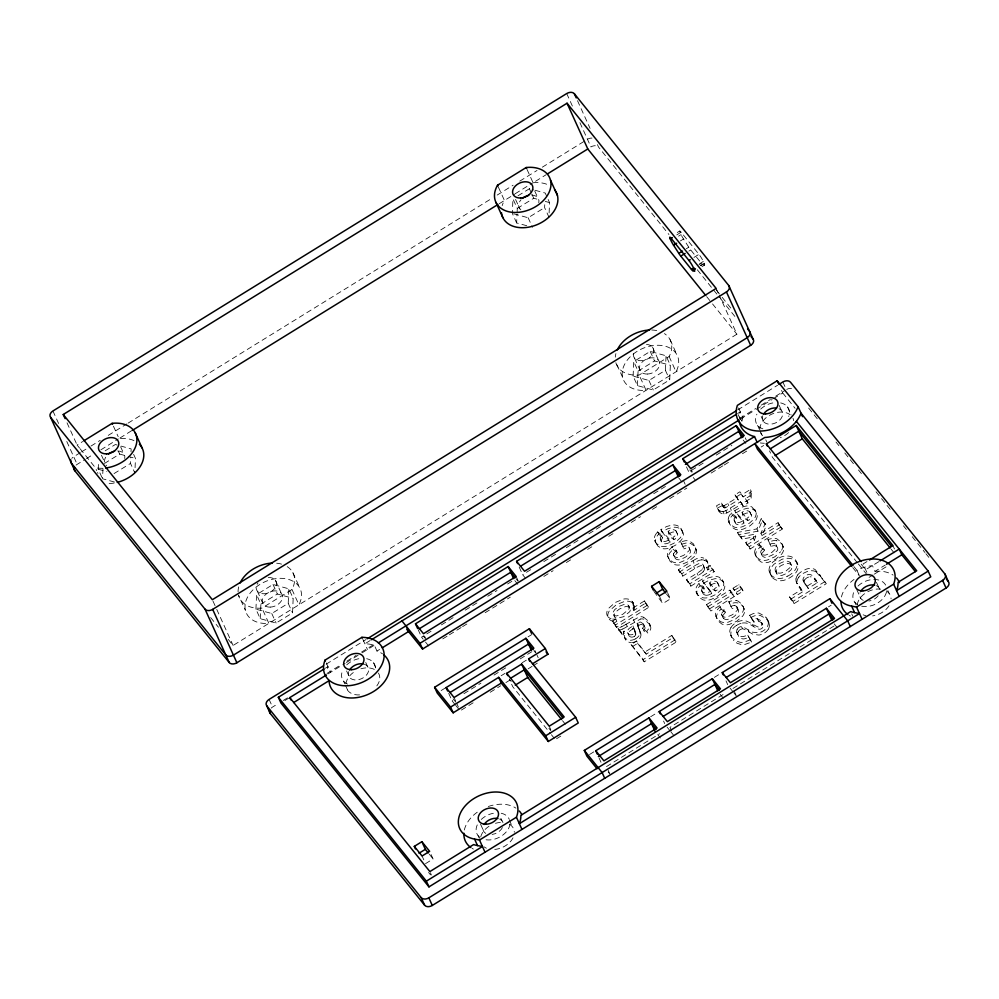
<?xml version="1.0" encoding="UTF-8"?>
<svg xmlns="http://www.w3.org/2000/svg" width="999" height="999" viewBox="0 0 999 999"><rect width="100%" height="100%" fill="white"/><g stroke="black" fill="none" stroke-linecap="round" stroke-linejoin="round"><path stroke-width="0.75" stroke-dasharray="5 3.75" d="M628.371 633.865A3.946 2.785 -24.4 0 0 633.478 634.04A3.022 2.135 -24.4 0 0 634.677 632.404L634.615 630.581A29.908 21.116 -24.4 0 0 634.065 629.033L633.329 627.047A24.875 17.557 -24.4 0 1 633.004 625.948L631.78 626.71L632.817 628.995A21.666 15.297 -24.4 0 0 630.207 630.731L630.019 630.931A4.733 3.347 -24.4 0 0 628.671 633.266A6.456 4.558 -24.4 0 0 629.32 636.201M101.935 477.397L98.227 469.23L98.539 461.963M102.997 468.593L102.547 478.758L115.497 482.317M133.616 454.333L135.477 458.416L134.84 472.939L130.519 463.411L130.769 457.604M131.019 451.785L131.144 448.888L121.079 446.116M255.931 609.165L256.568 594.642L273.027 584.465L288.848 588.823L293.182 598.351L292.545 612.874L276.086 623.039L260.252 618.693L255.931 609.165L271.765 613.511L288.224 603.346L288.848 588.823M260.252 618.693L260.889 604.17L256.568 594.642M526.723 225.712L516.645 222.939L517.02 214.236M517.095 212.775L517.282 208.416L512.949 198.888L512.325 213.411L516.645 222.939M535.177 190.297L545.242 193.069L549.562 202.597L548.938 217.12L544.605 207.592L544.867 201.786M633.116 376.099L633.741 361.576L650.212 351.411L666.033 355.756L670.354 365.297L669.73 379.82L653.259 389.985L637.437 385.639L633.116 376.099L648.938 380.457L665.396 370.279L666.033 355.756M637.437 385.639L638.074 371.116L633.741 361.576M722.951 511.6A7.343 5.182 -24.4 0 0 725.823 510.601L726.785 510.152A34.94 24.663 -24.4 0 0 728.134 509.378L740.509 501.773L742.02 503.658L751.123 498.139L750.087 495.854L750.386 489.51L742.132 494.617L743.169 496.903L751.423 491.795L750.386 489.51M751.123 498.139L751.423 491.795M634.79 631.917L635.701 634.69A3.022 2.135 -24.4 0 1 634.465 636.263M635.826 634.215L635.651 632.879A29.908 21.116 -24.4 0 0 635.102 631.318L634.365 629.333A24.875 17.557 -24.4 0 1 634.04 628.234L633.016 625.948M673.651 553.521L676.261 550.337L671.99 546.952L668.793 550.536A10.589 7.48 -24.4 0 0 667.444 555.194L668.756 558.603A20.579 14.535 -24.4 0 0 669.655 559.765L672.577 561.9A11.688 8.254 -24.4 0 0 676.311 562.762L676.91 562.774A12.013 8.479 -24.4 0 0 680.032 562.437L687.499 559.253L693.468 554.12A11.826 8.342 -24.4 0 0 694.879 551.66A11.713 8.267 -24.4 0 0 695.391 547.764L693.406 543.831L689.772 541.233A9.628 6.793 -24.4 0 0 688.236 540.821A10.065 7.105 -24.4 0 0 685.227 540.759L680.706 541.87L681.743 544.168L685.801 543.106A10.227 7.218 -24.4 0 1 689.273 543.106A9.453 6.681 -24.4 0 1 690.434 543.394L694.155 545.791A21.241 14.985 -24.4 0 1 695.067 546.89L696.415 550.062A11.713 8.267 -24.4 0 1 694.53 556.356M721.753 613.274L724.375 610.089L720.092 606.705L716.895 610.277A10.589 7.48 -24.4 0 0 715.559 614.947L716.857 618.356A20.579 14.535 -24.4 0 0 717.757 619.517L720.679 621.653A11.688 8.254 -24.4 0 0 724.412 622.514L725.012 622.527A12.013 8.479 -24.4 0 0 728.134 622.19L735.601 618.993L741.583 613.873M722.789 615.559L725.411 612.375L724.375 610.089M761.9 553.446L764.522 550.249L763.473 547.964L759.203 544.58L756.006 548.164A10.589 7.48 -24.4 0 0 754.657 552.822L755.968 556.231A20.579 14.535 -24.4 0 0 756.867 557.392L759.789 559.54A11.688 8.254 -24.4 0 0 763.523 560.389L764.123 560.402A12.013 8.479 -24.4 0 0 767.244 560.064L774.712 556.88L780.681 551.748M760.913 533.266L778.046 522.677L782.379 529.058L750.099 549.013L745.754 542.632L753.246 537.999L754.732 534.228L741.083 536.825L737.524 532.405L756.942 528.908L761.226 518.331L766.32 525.661L761.95 535.551L760.913 533.266L765.284 523.376M746.79 544.917L754.282 540.284L755.768 536.513L754.732 534.228M737.524 532.405L738.561 534.69L757.979 531.193L762.262 520.616L761.226 518.331M632.792 608.141L644.417 600.948L645.454 603.234L633.828 610.426L632.792 608.141L633.553 605.394A9.828 6.931 -24.4 0 0 632.904 602.297L631.143 600.399A10.527 7.43 -24.4 0 0 627.197 598.938L626.673 598.901A12.375 8.729 -24.4 0 0 624.987 598.888A10.789 7.617 -24.4 0 0 623.801 599.013L615.197 602.497L608.279 608.641A11.426 8.067 -24.4 0 0 607.492 610.102A13.437 9.478 -24.4 0 0 607.117 611.051L606.793 612.412A10.127 7.143 -24.4 0 0 607.255 615.634L608.978 618.968A10.452 7.38 -24.4 0 0 612.087 620.966A11.526 8.129 -24.4 0 0 616.845 621.341L615.796 619.068A11.526 8.129 -24.4 0 1 611.026 618.718M633.828 610.426L634.59 607.679A9.828 6.931 -24.4 0 0 633.94 604.582L632.192 602.684A10.527 7.43 -24.4 0 0 628.246 601.236L627.709 601.186A12.375 8.729 -24.4 0 0 626.598 601.161A10.789 7.617 -24.4 0 0 624.837 601.298L616.233 604.795L609.315 610.938A11.426 8.067 -24.4 0 0 608.753 611.9A13.437 9.478 -24.4 0 0 608.154 613.336L607.829 614.697A10.127 7.143 -24.4 0 0 608.291 617.919L608.491 618.269A11.289 7.967 -24.4 0 0 608.978 618.968M737.012 629.52L736.6 631.605L737.499 633.853A15.747 11.114 -24.4 0 0 738.086 634.615L739.685 635.913A7.03 4.958 -24.4 0 0 741.907 636.588A6.469 4.57 -24.4 0 0 743.194 636.588L747.839 635.214L751.635 642.082L744.892 644.43A12.225 8.629 -24.4 0 1 741.283 644.592L737.05 643.256L733.865 640.596M706.693 567.694L710.127 565.571L711.163 567.857L707.729 569.979L706.693 567.694L707.767 564.535A10.514 7.43 -24.4 0 0 707.317 561.338L706.842 560.526A11.101 7.842 -24.4 0 0 703.82 558.104M707.729 569.979L708.803 566.82A10.514 7.43 -24.4 0 0 708.353 563.623L707.879 562.812A11.101 7.842 -24.4 0 0 704.857 560.389M738.149 631.605L737.637 633.903L738.536 636.151A15.747 11.114 -24.4 0 0 739.123 636.9L740.471 638.049A7.168 5.057 -24.4 0 0 742.944 638.885A6.469 4.57 -24.4 0 0 744.23 638.873L748.875 637.499L751.635 642.082M694.505 556.406L688.536 561.538L681.068 564.722A12.013 8.479 -24.4 0 1 677.946 565.059L677.347 565.047A11.688 8.254 -24.4 0 1 673.613 564.198L670.054 561.263L668.506 557.479A10.589 7.48 -24.4 0 1 669.829 552.822L673.026 549.238L671.99 546.952M656.98 532.654L657.629 531.943L661.95 535.389C664.897 537.687 659.377 539.797 661.738 542.345A5.832 4.108 -24.4 0 0 665.147 543.806A6.181 4.371 -24.4 0 0 667.582 543.344C675.411 541.371 661.413 532.966 660.951 529.557L666.733 526.473L672.402 524.987A12.088 8.529 -24.4 0 1 674.275 524.975A11.389 8.042 -24.4 0 1 678.021 525.936L682.03 530.282A11.476 8.104 -24.4 0 1 682.167 533.916L681.68 535.402A12.163 8.591 -24.4 0 1 680.244 537.874L675.599 542.12A24.538 17.32 -24.4 0 1 673.601 543.394L668.868 545.604A13.524 9.54 -24.4 0 1 664.909 546.478L663.561 546.54A10.714 7.567 -24.4 0 1 660.501 546.066L656.967 543.906A20.38 14.386 -24.4 0 1 655.868 542.644L654.782 540.684A11.301 7.98 -24.4 0 1 654.445 537.637M657.629 531.943L658.666 534.228L657.717 535.302A11.688 8.254 -24.4 0 0 655.531 539.572A11.301 7.98 -24.4 0 0 655.844 542.969M728.283 518.656A11.301 7.98 -24.4 0 0 728.646 521.703L729.707 523.663A20.38 14.386 -24.4 0 0 730.806 524.925L734.34 527.085A10.714 7.567 -24.4 0 0 737.399 527.559L738.761 527.497A13.524 9.54 -24.4 0 0 742.719 526.623L747.439 524.413A24.538 17.32 -24.4 0 0 749.437 523.151L754.083 518.906A12.163 8.591 -24.4 0 0 755.531 516.421L756.018 514.935A11.476 8.104 -24.4 0 0 755.881 511.301L751.86 506.955A11.389 8.042 -24.4 0 0 748.114 505.993A12.088 8.529 -24.4 0 0 746.253 506.006L740.584 507.492L734.802 510.576C735.264 513.998 749.25 522.377 741.433 524.375A6.181 4.371 -24.4 0 1 739.01 524.8A5.832 4.108 -24.4 0 1 735.576 523.376C733.241 520.816 738.723 518.718 735.788 516.408L731.468 512.962L730.818 513.686A11.888 8.392 -24.4 0 0 728.246 518.656M731.468 512.962L732.504 515.247L731.555 516.333A11.688 8.254 -24.4 0 0 729.37 520.591A11.301 7.98 -24.4 0 0 729.682 523.988L731.842 527.21L735.376 529.37A10.714 7.567 -24.4 0 0 738.448 529.845L739.797 529.782A13.524 9.54 -24.4 0 0 743.756 528.908L748.476 526.71A24.538 17.32 -24.4 0 0 750.474 525.437L755.119 521.191A12.163 8.591 -24.4 0 0 756.568 518.706L757.055 517.22A11.476 8.104 -24.4 0 0 756.917 513.598L755.044 510.764L752.422 509.015A11.326 7.992 -24.4 0 0 749.15 508.279A12.088 8.529 -24.4 0 0 747.289 508.291L741.62 509.777L735.838 512.874L744.105 523.139M706.58 595.267A5.832 4.108 -24.4 0 1 703.159 593.806C700.823 591.246 706.305 589.148 703.371 586.838L699.05 583.391L698.401 584.115A11.888 8.392 -24.4 0 0 695.828 589.085A11.301 7.98 -24.4 0 0 696.228 592.132L697.29 594.093A20.38 14.386 -24.4 0 0 698.388 595.354L701.922 597.514A10.714 7.567 -24.4 0 0 704.982 597.989L706.343 597.926A13.524 9.54 -24.4 0 0 710.289 597.052L715.022 594.842A24.538 17.32 -24.4 0 0 717.02 593.581L721.665 589.335A12.163 8.591 -24.4 0 0 723.114 586.85L723.588 585.364A11.476 8.104 -24.4 0 0 723.463 581.743L719.442 577.385A11.389 8.042 -24.4 0 0 715.696 576.423A12.088 8.529 -24.4 0 0 713.835 576.435L708.166 577.922L702.384 581.006L711.688 593.568L709.015 594.805A6.181 4.371 -24.4 0 1 706.58 595.229M699.05 583.391L700.087 585.676L699.138 586.763A11.688 8.254 -24.4 0 0 696.952 591.021A11.301 7.98 -24.4 0 0 697.265 594.417L699.425 597.639L702.959 599.8A10.714 7.567 -24.4 0 0 706.018 600.287L707.379 600.224A13.524 9.54 -24.4 0 0 711.338 599.338L716.058 597.14A24.538 17.32 -24.4 0 0 718.056 595.866L722.702 591.62A12.163 8.591 -24.4 0 0 724.15 589.135L724.637 587.649A11.476 8.104 -24.4 0 0 724.5 584.028M661.95 535.389L660.227 537.812L660.614 539.947A5.832 4.108 -24.4 0 0 664.11 541.52A6.181 4.371 -24.4 0 0 666.545 541.058L669.218 539.822M735.788 516.408L734.078 518.831L734.452 520.966A5.832 4.108 -24.4 0 0 737.961 522.552M703.371 586.838L701.66 589.26L702.035 591.396M650.324 625.436L650.836 627.797A7.805 5.507 -24.4 0 1 650.774 628.446A9.066 6.406 -24.4 0 1 649.537 631.356C647.514 635.564 645.429 631.006 648.501 629.07A9.066 6.406 -24.4 0 0 649.75 626.161M702.222 569.555L699.288 571.79A58.167 41.059 -24.4 0 1 697.102 573.176L686.5 579.732L690.846 586.113L714.235 571.665L710.127 565.571M703.271 571.84L700.324 574.075A58.167 41.059 -24.4 0 1 698.139 575.474L687.537 582.017M759.203 544.58L760.239 546.865L757.042 550.449A10.589 7.48 -24.4 0 0 755.706 555.107L757.267 558.891L760.826 561.825A11.688 8.254 -24.4 0 0 764.56 562.674L765.159 562.687A12.013 8.479 -24.4 0 0 768.281 562.35L775.748 559.165L781.73 554.033A11.713 8.267 -24.4 0 0 783.641 547.689L782.279 544.53A21.241 14.985 -24.4 0 0 781.368 543.419L777.647 541.021A9.453 6.681 -24.4 0 0 776.485 540.746M720.092 606.705L721.128 608.99L717.931 612.574A10.589 7.48 -24.4 0 0 716.595 617.232L718.156 621.016L721.715 623.938A11.688 8.254 -24.4 0 0 725.449 624.8L726.061 624.812A12.013 8.479 -24.4 0 0 729.17 624.475L736.638 621.291L742.619 616.158A11.826 8.342 -24.4 0 0 744.018 613.698A11.713 8.267 -24.4 0 0 744.53 609.802L743.169 606.643A21.241 14.985 -24.4 0 0 742.257 605.544L738.536 603.134A9.453 6.681 -24.4 0 0 737.374 602.859A10.227 7.218 -24.4 0 0 733.903 602.859L729.844 603.908L728.808 601.623L733.328 600.511A10.065 7.105 -24.4 0 1 736.338 600.574M676.261 550.337L677.297 552.622L674.687 555.806A5.407 3.809 -24.4 0 0 675.624 558.653L675.749 558.853A5.432 3.834 -24.4 0 0 678.658 559.79A4.783 3.372 -24.4 0 0 679.607 559.69L684.565 557.654A26.174 18.482 -24.4 0 0 686.038 556.768L690.184 552.859A5.395 3.809 -24.4 0 0 690.309 550.199L690.097 549.8A5.432 3.834 -24.4 0 0 687.437 548.039A5.457 3.859 -24.4 0 0 683.915 548.926M763.473 547.964L760.863 551.148A5.407 3.809 -24.4 0 0 761.8 553.995L762.112 554.345A5.382 3.796 -24.4 0 0 764.834 555.119A4.783 3.372 -24.4 0 0 765.783 555.032L770.741 552.996A26.174 18.482 -24.4 0 0 772.215 552.11L776.36 548.189A5.457 3.846 -24.4 0 0 776.398 545.342L776.273 545.142M625.511 624.612L639.422 616.783A7.655 5.395 -24.4 0 1 643.618 617.295M622.802 628.995A32.105 22.665 -24.4 0 0 626.535 626.885L640.459 619.08M673.988 539.697L672.951 537.412L674.612 536.213A5.944 4.196 -24.4 0 0 676.286 534.078A5.257 3.709 -24.4 0 0 671.191 529.907C663.898 529.895 673.189 542.894 675.873 538.299A5.507 3.896 -24.4 0 0 677.085 533.179M747.826 520.716L746.79 518.431L748.451 517.232A5.944 4.196 -24.4 0 0 750.124 515.097A5.257 3.709 -24.4 0 0 745.029 510.926C737.737 510.914 747.027 523.913 749.712 519.318A5.507 3.896 -24.4 0 0 750.923 514.198M715.409 591.146L714.372 588.861L716.033 587.662A5.944 4.196 -24.4 0 0 717.707 585.526A5.257 3.709 -24.4 0 0 712.612 581.356C705.319 581.343 714.61 594.343 717.294 589.747A5.507 3.896 -24.4 0 0 718.506 584.627M670.254 542.107L661.987 531.843L667.769 528.758L673.438 527.272A12.088 8.529 -24.4 0 1 675.312 527.26A11.326 7.992 -24.4 0 1 678.571 527.996L681.193 529.745L683.066 532.567A11.476 8.104 -24.4 0 1 683.204 536.201L682.717 537.687A12.163 8.591 -24.4 0 1 681.281 540.159L676.635 544.405A24.538 17.32 -24.4 0 1 674.637 545.679L669.904 547.889A13.524 9.54 -24.4 0 1 665.946 548.776L664.597 548.826A10.714 7.567 -24.4 0 1 661.538 548.351L658.004 546.191L655.819 542.969M703.421 583.304L709.203 580.207L714.872 578.721A12.088 8.529 -24.4 0 1 716.733 578.708A11.326 7.992 -24.4 0 1 720.004 579.445L722.627 581.206L724.5 584.028M287.213 566.633A29.558 20.867 -24.4 0 1 291.995 589.51L261.95 608.104A29.558 20.867 -24.4 0 1 238.474 595.029L245.392 610.289M79.533 448.052L77.085 445.005L82.655 441.558M80.332 452.634L73.701 456.73A5.907 4.171 -24.4 0 0 71.791 458.391M81.656 451.81L89.623 446.89M90.959 446.066L100.25 440.322M108.217 435.402L126.798 423.926M128.122 423.101L491.883 198.351M497.19 195.067L513.124 185.227M519.767 181.131L537.025 170.467M542.332 167.183L584.815 140.934M76.111 465.122A5.907 4.171 -24.4 0 1 77.16 464.36L85.127 459.44M86.451 458.616L93.082 454.508M100.887 449.825L118.307 438.923M131.581 430.731L119.056 438.586L118.631 437.637M499.15 203.759L514.86 194.043M515.259 193.681L532.517 183.017M527.035 169.443L533.091 182.78L546.116 174.738M105.195 450.799L115.322 444.53L119.643 445.716M518.019 195.767L529.42 188.724L533.728 189.91M104.445 463.461L119.643 454.07L126.836 456.043M517.282 208.416L533.741 198.252L539.497 199.837M114.048 473.576L130.519 463.411M513.761 213.811L528.146 217.757L544.605 207.592M677.272 232.53L679.757 230.994M676.773 234.902L681.131 232.205L698.95 254.333A5.907 0.749 58.3 0 1 703.333 261.451L704.195 263.349A5.907 0.749 58.3 0 1 704.52 265.085L702.709 264.498A5.907 0.749 58.3 0 1 701.46 263.274L690.734 249.962A5.907 0.749 58.3 0 1 688.786 247.215L683.516 238.998A5.907 0.749 58.3 0 1 681.068 234.628L680.207 232.717A5.907 0.749 58.3 0 1 681.131 232.205M678.571 236.164L681.068 234.628M680.394 240.921L683.516 238.998M686.301 248.751L688.786 247.215M688.86 251.111L690.734 249.962M693.955 257.417L698.95 254.333M699.587 263.761L703.333 261.451M698.963 264.822L701.46 263.274M700.461 265.672L704.195 263.349M700.836 265.647L702.709 264.498M702.022 266.621L704.682 265.035M260.889 604.17L277.347 594.005L293.182 598.351M638.074 371.116L654.532 360.939L670.354 365.297M622.577 377.222L615.659 361.975A29.558 20.867 -24.4 0 0 639.16 375.037L669.13 356.531A29.558 20.867 -24.4 0 0 664.422 333.591M228.222 639.385L233.104 645.454L736.9 334.178L719.292 295.354M326.173 664.16L366.009 639.547M737.724 409.877L777.559 385.277M325.387 668.206L327.997 666.595A31.718 22.39 -24.4 0 0 326.598 671.865M370.167 640.534L364.872 643.806A31.718 22.39 -24.4 0 1 374.388 645.342L376.973 651.061A31.718 22.39 -24.4 0 1 382.542 653.87M271.204 708.116A5.907 4.171 -24.4 0 1 272.552 707.055L277.859 703.771M283.179 700.499L288.486 697.215M326.985 673.426L341.583 664.397M346.903 661.126L356.193 655.381M361.501 652.097L376.099 643.081M739.859 418.331L755.793 408.491M761.101 405.207L770.391 399.463M775.699 396.178L785.002 390.447M284.852 700.574L288.773 698.151M327.972 673.925L345.08 663.361M346.391 662.549L360.876 653.596M362.2 652.784L375.412 644.617M738.561 407.942L742.919 417.557A33.117 23.377 -24.4 0 0 741.97 421.316L740.259 419.193L754.857 410.177M756.193 409.353L772.115 399.513M773.438 398.701L782.729 392.957L781.493 390.247M376.973 651.061L379.608 649.437M428.646 645.966L421.541 637.15L432.142 630.606M441.408 624.875L454.645 616.695M465.234 610.152L478.484 601.972M487.749 596.241L497.015 590.521M507.604 583.978L514.223 579.882L517.769 584.29M525.299 577.996L522.639 574.687L533.229 568.144M543.831 561.6L555.744 554.233M566.333 547.689L579.582 539.51M588.848 533.778L602.085 525.599M612.674 519.055L621.94 513.324M631.218 507.604L644.455 499.425M653.721 493.693L666.97 485.514M703.159 463.149L688.811 472.015L685.351 464.398M716.208 455.094L731.855 445.417M442.769 638.885L448.064 635.614M449.388 634.79L461.301 627.434M462.624 626.61L467.919 623.339M485.139 612.699L510.289 597.165M543.868 576.423L553.134 570.691M566.371 562.512L572.989 558.416M587.562 549.425L594.18 545.329M608.741 536.338L615.359 532.242M631.256 522.427L640.521 516.695M652.434 509.34L657.729 506.068M669.655 498.701L686.862 488.074M711.138 473.064L722.876 465.809M724.188 465.01L729.407 461.788M742.444 453.721L747.664 450.499M761.188 447.015L763.661 445.492M723.239 507.03L724.263 507.867A1.736 1.224 -24.4 0 0 725.399 507.779L725.961 507.48A27.185 19.181 -24.4 0 0 726.748 507.03L738.236 499.95L734.939 494.855L739.872 491.808L742.132 494.617M735.976 497.152L740.908 494.105L739.872 491.808M722.327 504.92A2.31 1.623 -24.4 0 0 723.276 505.619A1.736 1.224 -24.4 0 0 724.362 505.482L724.65 505.344A20.991 14.823 -24.4 0 0 725.699 504.732L737.2 497.664L734.939 494.855M740.509 501.773L743.056 505.944L747.989 502.897L745.441 498.726L750.087 495.854M722.127 504.582L723.164 506.868L721.69 503.071L716.608 505.681A14.798 10.44 -24.4 0 0 718.318 509.478L719.33 511.775A9.478 6.693 -24.4 0 0 721.465 513.461A5.669 4.008 -24.4 0 0 723.988 513.898A7.343 5.182 -24.4 0 0 726.86 512.899L727.821 512.45A34.94 24.663 -24.4 0 0 729.17 511.675L741.545 504.058M441.158 690.559L445.117 688.111M528.034 636.875L531.992 634.44M454.807 704.258L452.147 700.948L454.757 699.337M463.923 693.681L480.931 683.166M494.006 675.087L507.092 666.995M520.179 658.915L531.955 651.648M501.148 675.749L505.069 673.326M522.077 662.812L527.31 659.577M679.482 572.002L678.446 569.717L692.981 560.726L694.018 563.024L679.482 572.002L682.779 576.098L694.717 568.718A53.009 37.425 -24.4 0 1 697.552 567.032L699.812 565.958A4.133 2.922 -24.4 0 1 702.26 565.734A5.332 3.759 -24.4 0 1 703.046 571.715M682.779 576.098L681.743 573.813L693.681 566.433A53.009 37.425 -24.4 0 1 696.515 564.747L698.776 563.673A4.133 2.922 -24.4 0 1 701.223 563.436A5.332 3.759 -24.4 0 1 702.01 569.43M461.426 710.052L473.201 702.772M490.209 692.27L500.674 685.801M505.906 682.567L509.84 680.144M528.159 668.818L532.08 666.395M533.391 665.584L537.312 663.161M644.417 600.948L648.751 607.33L616.458 627.285L612.362 621.191L615.796 619.068M613.398 623.476L616.833 621.353M616.458 627.285L615.421 624.999L647.714 605.044M761.95 535.551L779.083 524.962L778.046 522.677M750.099 549.013L749.05 546.728L781.343 526.773M690.846 586.113L689.809 583.828L713.199 569.368M653.895 591.396L662.812 603.571L670.391 598.888L667.507 592.532M637.037 623.451L638.398 627.16A53.509 37.775 -24.4 0 0 639.26 629.457L639.76 630.669L638.211 627.172A53.509 37.775 -24.4 0 1 637.362 624.875L637.037 623.451L639.672 622.177A2.547 1.798 -24.4 0 1 640.659 622.09L643.206 623.813M632.817 628.995L634.053 628.234M638.074 625.749L640.709 624.462A2.547 1.798 -24.4 0 1 641.695 624.375L644.243 626.111A5.507 3.896 -24.4 0 1 645.042 628.196A5.682 4.008 -24.4 0 1 643.431 630.569L647.489 633.703M671.778 635.426L676.286 642.02L644.255 661.813L631.106 644.48L636.55 641.121L646.228 654.133L672.814 637.712L671.778 635.426L645.192 651.847M632.142 646.765L637.587 643.406L636.55 641.121M706.53 604.607L729.919 590.147L733.216 594.243L734.265 596.54L710.863 610.988L706.53 604.607L710.863 610.988M733.091 588.186L738.823 584.652L742.12 588.748L743.156 591.033L737.437 594.58L733.091 588.186L737.437 594.58M707.567 606.893L730.956 592.432L729.919 590.147M734.128 590.484L739.859 586.937L738.823 584.652M709.827 608.703L733.216 594.243M736.388 592.282L742.12 588.748M644.255 661.813L643.219 659.527L675.249 639.735M556.53 738.761L561.513 735.676M797.664 574.9A13.249 9.353 -24.4 0 1 802.697 570.904L806.38 569.118A9.915 6.993 -24.4 0 1 809.028 568.531A10.365 7.318 -24.4 0 1 815.159 569.555L826.335 583.653L794.043 603.596L789.535 597.002L801.71 589.472L799.163 586.301A57.567 40.634 -24.4 0 1 796.927 583.154M807.192 586.088L816.358 580.419L813.423 576.823A33.442 23.601 -24.4 0 0 812.449 575.786L812.187 575.549A7.542 5.32 -24.4 0 0 811.812 575.262A5.445 3.846 -24.4 0 0 808.928 574.5A5.207 3.671 -24.4 0 0 803.633 577.684A5.095 3.596 -24.4 0 0 803.059 579.994A4.458 3.147 -24.4 0 0 803.134 580.307L804.595 582.817A57.418 40.522 -24.4 0 0 805.294 583.716L808.228 588.374L817.394 582.704L816.358 580.419M790.571 599.288L802.746 591.758L801.71 589.472M794.043 603.596L793.006 601.311L825.299 581.368M866.945 561.6L863.049 563.998L867.382 573.538M878.808 561.688L865.646 569.717L860.763 563.661M854.02 566.695L856.93 570.317A31.219 22.028 -24.4 0 1 872.427 565.634L875.012 571.353L885.226 565.047M869.105 577.347L873.001 574.937M874.3 574.138L887.287 566.121M589.547 754.495L594.855 751.211M650.611 716.77L658.566 711.85M714.322 677.397L720.953 673.301M828.471 606.868L831.131 605.232M425.524 863.648L433.104 858.965L429.645 851.335M606.505 766.583L659.677 733.728M723.064 694.555L669.967 727.359L672.851 733.716M732.991 688.423L837.1 624.1M669.055 533.578L672.215 532.192A5.22 3.684 -24.4 0 1 676.947 533.191M742.894 514.597L746.053 513.211A5.22 3.684 -24.4 0 1 750.798 514.21M743.056 520.841L740.396 522.09A6.181 4.371 -24.4 0 1 737.961 522.514M710.476 585.027L713.636 583.641A5.22 3.684 -24.4 0 1 718.381 584.652M711.688 593.568L710.639 591.271L707.979 592.519A6.181 4.371 -24.4 0 1 705.544 592.944A5.832 4.108 -24.4 0 1 702.022 591.396M742.369 623.051A10.677 7.53 -24.4 0 1 747.539 623.413L750.661 624.8A61.963 43.731 -24.4 0 1 753.621 626.623L758.978 629.245A3.009 2.123 -24.4 0 0 763.011 626.748A6.219 4.383 -24.4 0 0 762.924 625.636L762.062 623.563A15.272 10.777 -24.4 0 0 761.338 622.664L758.416 621.041A4.595 3.234 -24.4 0 0 757.192 621.041L753.883 622.052L750.686 617.557L749.65 615.272L753.021 613.711A10.602 7.48 -24.4 0 1 757.417 612.961A11.526 8.129 -24.4 0 1 759.028 613.086L765.209 616.47A30.257 21.354 -24.4 0 1 766.033 617.419M750.686 617.557L754.058 616.008A10.602 7.48 -24.4 0 1 758.453 615.259A11.526 8.129 -24.4 0 1 760.064 615.372L766.245 618.768A30.257 21.354 -24.4 0 1 767.07 619.717A19.78 13.961 -24.4 0 1 769.367 624.288M787.799 576.073L789.784 574.949A15.185 10.714 -24.4 0 0 794.929 570.242A12.6 8.891 -24.4 0 0 797.09 564.335M722.727 505.357L717.644 507.967L716.608 505.681M635.164 638.998L634.79 639.185A7.68 5.42 -24.4 0 1 630.232 640.272L629.857 640.259A8.004 5.644 -24.4 0 1 627.384 639.672L625.349 638.249A14.461 10.202 -24.4 0 1 624.85 637.687L625.886 639.972A14.461 10.202 -24.4 0 0 626.385 640.546L628.421 641.97A8.004 5.644 -24.4 0 0 630.893 642.544L631.268 642.557M750.599 639.797L743.855 642.145A12.225 8.629 -24.4 0 1 740.247 642.307L736.001 640.971L732.829 638.311A29.52 20.842 -24.4 0 1 730.806 635.426L729.844 632.454A11.239 7.942 -24.4 0 1 730.906 627.634M621.553 626.785L621.753 626.685A32.105 22.665 -24.4 0 0 625.499 624.6M622.789 628.983L622.589 629.07A16.558 11.688 -24.4 0 1 618.856 630.244L617.819 627.971A16.558 11.688 -24.4 0 0 621.553 626.798M749.65 615.272L752.846 619.767L755.881 618.781A4.695 3.322 -24.4 0 1 757.379 618.756L760.301 620.367A15.272 10.777 -24.4 0 1 761.013 621.266L761.887 623.339A6.219 4.383 -24.4 0 1 761.875 624.462M724.362 505.482L725.399 507.767M617.819 627.971L621.078 632.03A13.536 9.553 -24.4 0 0 621.615 631.855L623.9 631.043M618.856 630.257L622.127 634.315A13.536 9.553 -24.4 0 0 622.652 634.153L624.937 633.329M776.485 540.734A10.227 7.218 -24.4 0 0 773.014 540.734L768.955 541.795L767.919 539.51L772.439 538.386A10.065 7.105 -24.4 0 1 775.449 538.449A9.628 6.793 -24.4 0 1 776.985 538.861L781.243 542.232L783.641 547.689M738.561 534.69L742.12 539.11L755.768 536.513M768.206 629.32A10.002 7.055 -24.4 0 1 764.66 632.891A11.051 7.792 -24.4 0 1 763.373 633.628L762.886 633.865A9.628 6.793 -24.4 0 1 758.878 635.064L752.971 634.29L744.954 629.645A8.304 5.857 -24.4 0 0 743.069 628.983L741.258 626.685L742.02 626.723A8.304 5.857 -24.4 0 1 743.893 627.372L752.372 632.167L757.829 632.779A9.628 6.793 -24.4 0 0 761.85 631.58L762.337 631.343A11.051 7.792 -24.4 0 0 763.611 630.594A10.002 7.055 -24.4 0 0 767.17 627.022A10.702 7.555 -24.4 0 0 768.219 622.04M724.263 507.867L723.301 505.594M545.254 201.411L549.562 202.597M128.272 456.443L135.477 458.416M98.227 469.23L106.856 471.603M643.681 617.232L647.702 620.604L650.461 625.786M816.146 571.89L826.335 583.653M730.943 627.647A11.489 8.104 -24.4 0 1 735.489 623.076A11.588 8.179 -24.4 0 1 741.333 620.704A10.677 7.53 -24.4 0 1 746.503 621.128L749.625 622.502A61.963 43.731 -24.4 0 1 752.584 624.338L757.941 626.96A3.009 2.123 -24.4 0 0 761.975 624.462M646.453 631.418L642.444 628.321L643.481 630.619M760.239 546.865L764.522 550.249M673.026 549.238L677.297 552.622M721.128 608.99L725.411 612.375M732.504 515.247L736.837 518.693M658.666 534.228L662.986 537.674M700.087 585.676L704.407 589.123M674.537 556.406L674.899 556.718A5.382 3.796 -24.4 0 0 677.622 557.492M723.676 618.443L723.85 618.606A5.432 3.834 -24.4 0 0 726.76 619.53A4.783 3.372 -24.4 0 0 727.709 619.442L732.679 617.407A26.174 18.482 -24.4 0 0 734.14 616.508L738.286 612.599A5.395 3.809 -24.4 0 0 738.423 609.939L738.199 609.552A5.432 3.834 -24.4 0 0 735.539 607.779A5.457 3.859 -24.4 0 0 732.017 608.678M817.394 582.704L814.46 579.12A33.442 23.601 -24.4 0 0 813.486 578.071L813.223 577.847A7.542 5.32 -24.4 0 0 812.849 577.547A5.445 3.846 -24.4 0 0 809.964 576.798M716.308 290.047L721.191 296.116M722.165 297.327L732.916 310.677M597.414 144.605L598.576 147.14L668.943 234.54M697.29 269.755L719.767 297.677M720.741 298.888L735.401 317.095M808.628 408.054L818.406 420.192M836.001 442.045L838.923 445.679M844.792 452.959L854.57 465.109M858.478 469.955L861.4 473.601M876.061 491.808L890.721 510.014M903.433 525.799L906.368 529.445M912.224 536.725L924.937 552.509M925.911 553.721L928.845 557.367M706.693 296.653L711.563 302.709M712.537 303.921L736.9 334.178M782.729 392.957L795.079 408.291M891.158 549.188L894.08 552.834M857.392 562.787L772.427 457.255L769.542 450.899M858.366 563.998L868.131 576.136M852.721 567.582L859.527 576.036M743.181 440.072L745.841 443.381M779.083 524.962L782.379 529.058M745.441 498.726L747.989 502.897M740.908 494.105L743.169 496.903M762.262 520.616L766.32 525.661M803.059 579.994L804.095 582.28A4.458 3.147 -24.4 0 0 804.17 582.604L805.631 585.102A57.418 40.522 -24.4 0 0 806.33 586.013L808.228 588.374M834.227 623.863L837.849 628.359M741.857 512.312L746.79 518.431M796.016 578.945A11.326 8.004 -24.4 0 0 796.278 581.905L797.989 585.439A57.567 40.634 -24.4 0 0 800.211 588.573L802.746 591.758M689.785 469.905L691.558 472.102M745.754 542.632L749.05 546.728M789.535 597.002L793.006 601.311M693.244 477.522L695.903 480.831M678.883 478.146L682.429 482.554M739.859 586.937L743.156 591.033M711.163 567.857L714.235 571.665M730.956 592.432L734.265 596.54M668.019 531.281L672.951 537.412M709.44 582.742L714.372 588.861M702.384 581.006L710.639 591.271M678.446 569.717L681.743 573.813M686.5 579.732L689.809 583.828M666.508 594.068L670.391 598.888M730.119 688.186L732.829 691.558M733.741 692.682L736.45 696.053M720.192 694.317L723.813 698.813M645.454 603.234L648.751 607.33M672.814 637.712L676.286 642.02M637.587 643.406L646.228 654.133M612.362 621.191L615.421 624.999M631.106 644.48L643.219 659.527M667.095 727.122L669.805 730.494M670.716 731.618L673.426 734.989M657.704 734.602L660.426 737.974M516.083 578.871L517.857 581.068M533.816 650.624L535.589 652.822M608.154 771.952L609.964 774.2M562.512 720.679L565.409 724.275M511.226 681.468L509.29 679.07L512.749 686.7L550.449 733.528M548.926 728.296L550.849 730.706M551.411 734.727L554.308 738.323M423.414 636.126L425.187 638.336M453.121 698.825L455.769 702.135M455.694 705.356L459.228 709.752M429.233 854.145L433.104 858.965M428.571 872.464L430.519 874.874M80.12 448.776L95.367 467.719L96.666 470.579M210.652 617.557L218.456 627.26M796.952 583.154L796.303 581.893M777.309 547.427L777.522 547.827A5.395 3.809 -24.4 0 1 777.409 550.486L773.251 554.395A26.174 18.482 -24.4 0 1 771.777 555.282L766.82 557.317A4.783 3.372 -24.4 0 1 765.871 557.405A5.432 3.834 -24.4 0 1 762.961 556.493L762.786 556.331A5.407 3.809 -24.4 0 1 761.812 553.446M737.162 607.255L737.274 607.454A5.457 3.846 -24.4 0 1 737.274 610.314L733.104 614.223A26.174 18.482 -24.4 0 1 731.63 615.122L726.673 617.157A4.783 3.372 -24.4 0 1 725.724 617.232A5.382 3.796 -24.4 0 1 723.001 616.47L722.639 616.158A5.407 3.809 -24.4 0 1 721.665 613.286M751.26 514.947L750.224 512.662M718.843 585.389L717.806 583.091M677.422 533.928L676.385 531.643M650.162 625.087L644.73 619.517A7.655 5.395 -24.4 0 0 640.471 618.98M736.525 625.374A11.489 8.104 -24.4 0 0 731.98 629.932A11.239 7.942 -24.4 0 0 730.893 634.727L731.855 637.712A29.52 20.842 -24.4 0 0 733.878 640.596M767.919 539.51L771.103 546.515A5.457 3.859 -24.4 0 1 774.637 545.666A5.432 3.834 -24.4 0 1 777.222 547.464M728.808 601.623L731.992 608.628L730.956 606.343M680.706 541.87L683.89 548.888L682.854 546.59A5.457 3.859 -24.4 0 1 686.375 545.754A5.432 3.834 -24.4 0 1 688.973 547.552L689.173 547.714A5.457 3.846 -24.4 0 1 689.16 550.561L685.002 554.47A26.174 18.482 -24.4 0 1 683.528 555.369L678.571 557.405A4.783 3.372 -24.4 0 1 677.622 557.492M892.919 545.554L894.467 548.988M887.861 590.584L889.098 593.306M876.448 582.33L878.783 587.474M782.866 381.993L785.177 387.075M787.462 406.818L791.171 414.985M856.93 570.317L859.003 574.887M779.145 405.369L781.48 410.514M856.742 589.56L860.826 598.576M716.146 288.424L718.656 293.968M854.844 602.272L856.081 604.994M851.722 613.861L852.759 616.146M761.188 416.471L763.523 421.615M765.796 439.785L766.832 442.07M757.542 425.312L759.39 429.395M760.014 430.756L761.862 434.84M819.717 574.437L820.753 576.723M814.684 578.334L815.721 580.631M741.97 421.316L737.662 413.474L740.321 411.838A33.117 23.377 -24.4 0 0 739.26 416.421M738.186 414.622L740.259 419.193M745.266 437.824L746.303 440.122M796.628 562.025L797.664 564.31M805.294 583.716L806.33 586.013M790.197 562.724L791.233 565.009M799.45 586.663L800.486 588.948M577.497 100.699L590.084 128.421M775.998 544.755L777.035 547.04M566.708 93.544L573.001 107.405M579.919 122.652L590.921 146.928A5.907 4.171 -24.4 0 1 598.576 147.14M754.732 509.29L755.768 511.575M770.067 544.23L771.103 546.515M756.942 528.908L757.979 531.193M775.836 571.59L776.872 573.888M670.079 339.648L676.997 354.907M742.02 503.658L743.056 505.944M737.2 497.664L738.236 499.95M760.801 552.459L761.85 554.745M769.118 571.016L770.154 573.301M770.778 574.7L771.827 576.985M753.246 537.999L754.282 540.284M669.13 356.531L676.048 371.778A29.558 20.867 -24.4 0 0 659.939 345.329A29.558 20.867 -24.4 0 0 623.051 368.119A29.558 20.867 -24.4 0 0 646.078 390.297L639.16 375.037M754.894 553.97L755.931 556.256M734.802 510.576L735.838 512.874M730.306 508.079L731.343 510.364M727.771 503.484L728.808 505.769M734.028 520.079L735.064 522.365M741.083 536.825L742.12 539.11M665.396 370.279L669.73 379.82M652.497 347.04L658.553 360.389M725.836 510.639L726.872 512.924M728.521 521.378L729.557 523.663M722.964 511.563L724 513.848M650.212 351.411L654.532 360.939M767.132 619.005L768.169 621.303M761.725 622.664L762.761 624.949M691.258 469.73L692.295 472.015M757.367 618.756L758.416 621.041M648.938 380.457L653.259 389.985M634.54 358.129L640.596 371.478M752.846 619.767L753.883 622.052M752.597 624.325L753.633 626.623M736.338 600.574A9.628 6.793 -24.4 0 1 737.874 600.986L742.132 604.358L744.53 609.815M683.403 480.444L685.139 484.253M748.101 629.944L749.138 632.23M736.887 606.868L737.924 609.165M747.839 635.214L748.875 637.499M722.314 579.72L723.351 582.005M706.555 560.139L707.592 562.425M736.75 632.342L737.786 634.627M534.74 191.021L537.762 197.69M695.379 547.777L696.415 550.062M703.558 565.634L704.595 567.932M529.42 188.724L531.268 192.807M531.88 194.168L533.741 198.252M721.703 614.585L722.739 616.87M730.656 635.089L731.693 637.374M680.893 528.271L681.93 530.556M688.786 547.127L689.822 549.413M697.102 573.189L698.139 575.474M693.681 566.433L694.717 568.718M715.784 616.083L716.82 618.369M701.61 590.509L702.647 592.794M528.146 217.757L532.479 227.297M696.103 591.808L697.14 594.093M515.571 199.45L519.805 208.791M673.588 554.832L674.625 557.117M660.951 529.557L661.987 531.843M734.153 690.971L735.876 694.78M726.011 680.856L727.734 684.665M660.189 539.048L661.226 541.346M667.682 556.331L668.718 558.628M498.389 187.138L504.445 200.487A29.558 20.867 -24.4 0 0 502.197 205.619M654.67 540.359L655.706 542.644M659.352 595.953L662.812 603.571M643.818 624.899L644.855 627.185M632.429 601.635L633.466 603.92M637.662 623.076L638.698 625.362M628.583 605.656L629.62 607.941M633.453 619.655L634.49 621.94M634.065 629.02L635.114 631.318M626.261 624.163L627.297 626.448M628.671 634.802L627.634 632.517M623.226 631.293L624.263 633.578M663.561 721.066L664.71 723.601M613.623 614.647A6.269 4.421 -24.4 0 0 614.01 615.059L614.223 615.234A5.42 3.821 -24.4 0 0 616.146 615.983L622.614 614.397L628.683 609.427A6.856 4.833 -24.4 0 0 629.02 608.666A5.544 3.921 -24.4 0 0 628.733 605.831A6.469 4.57 -24.4 0 0 628.259 605.307A5.382 3.796 -24.4 0 0 625.724 604.283L625.424 604.283A6.568 4.633 -24.4 0 0 624.487 604.32L619.243 606.306A23.676 16.708 -24.4 0 0 617.807 607.18L614.647 609.69L613.149 612.237A5.045 3.559 -24.4 0 0 613.611 614.66L614.66 616.932M621.078 632.03L622.127 634.315M519.18 567.057L522.639 574.687M608.229 770.391L609.39 772.926M598.938 757.729L601.248 762.824M516.158 576.46L518.231 581.031M534.915 650.486L535.951 652.772M537.05 655.194L538.199 657.729M549.225 726.186L550.786 729.62M454.07 697.514L455.619 700.948M456.655 703.234L458.391 707.042M509.253 819.892L512.337 826.697M424.513 636.001L425.549 638.299M448.688 693.331L452.147 700.948M418.082 629.52L421.541 637.15M500.861 818.293L502.035 820.866M480.569 824.237L484.078 831.955M478.084 835.664L479.32 838.386M373.464 662.612L376.548 669.417M362.849 639.348L367.47 649.525M365.734 662.449L367.482 666.308M346.603 670.966L349.525 677.397M343.531 681.106L344.767 683.828M345.392 685.189L347.864 690.634M430.382 872.714L431.418 875.012M422.065 856.018L423.801 859.827M292.869 572.652L299.787 587.912M326.336 662.949L330.594 672.315M291.995 589.51L298.913 604.757A29.558 20.867 -24.4 0 0 282.705 578.384A29.558 20.867 -24.4 0 0 245.866 601.186A29.558 20.867 -24.4 0 0 268.868 623.351L261.95 608.104M288.224 603.346L292.545 612.874M275.312 580.094L281.368 593.443M273.027 584.465L277.347 594.005M271.765 613.511L276.086 623.039M257.355 591.196L263.411 604.532M269.093 699.425L272.552 707.055M212.974 601.086L216.121 608.016M216.758 609.402L233.104 645.454M113.436 426.198L118.194 436.688M120.642 446.84L123.664 453.509M118.406 451.348L119.643 454.07M101.473 455.257L104.495 461.938M97.527 472.477L97.964 473.439M67.02 422.814L77.085 445.005M52.935 410.976L59.228 424.837M66.783 441.483L77.16 464.36M649.425 623.501L649.787 625.511A7.805 5.507 -24.4 0 1 649.737 626.161M640.834 633.94L640.908 634.402A11.389 8.042 -24.4 0 1 640.933 634.827A7.368 5.195 -24.4 0 1 639.984 638.049A8.167 5.769 -24.4 0 1 636.188 641.258L635.826 641.47A7.68 5.42 -24.4 0 1 631.268 642.569M102.547 468.269A29.558 20.867 -24.4 0 1 95.367 467.719M786.7 389.398A5.907 4.171 -24.4 0 1 793.968 389.835M770.092 544.268A5.457 3.859 -24.4 0 1 773.601 543.381A5.432 3.834 -24.4 0 1 776.186 545.179M693.006 560.764A25.487 17.994 -24.4 0 1 697.102 558.441L697.327 558.391A7.905 5.582 -24.4 0 1 700.574 557.579A7.48 5.282 -24.4 0 1 703.771 558.154M730.981 606.393A5.457 3.859 -24.4 0 1 734.49 605.506M850.474 616.083A31.219 22.028 -24.4 0 1 849.162 615.359M841.445 596.977A31.219 22.028 -24.4 0 1 854.02 579.445M875.012 571.353A31.219 22.028 -24.4 0 1 893.094 575.087M764.36 443.269A33.117 23.377 -24.4 0 1 760.276 442.932M473.389 849.075A31.169 22.003 -24.4 0 1 472.077 848.338M464.335 829.994A31.169 22.003 -24.4 0 1 478.683 811.225M488.286 806.505A31.169 22.003 -24.4 0 1 515.946 808.141M876.398 585.676A10.639 7.505 -24.4 0 1 879.982 590.821M878.183 595.754A10.639 7.505 -24.4 0 1 868.893 601.036M863.223 600.374A10.639 7.505 -24.4 0 1 860.077 592.744M499.637 819.068A10.639 7.505 -24.4 0 1 502.997 822.714M502.422 827.534A10.639 7.505 -24.4 0 1 492.145 834.427M485.739 833.378A10.639 7.505 -24.4 0 1 483.316 826.136M779.083 408.716A10.639 7.505 -24.4 0 1 781.081 418.519A10.639 7.505 -24.4 0 1 768.243 424.076A10.639 7.505 -24.4 0 1 762.774 415.784M364.273 664.198A10.639 7.505 -24.4 0 1 367.42 673.788A10.639 7.505 -24.4 0 1 354.558 679.907A10.639 7.505 -24.4 0 1 348.763 671.578M816.195 571.84A10.365 7.318 -24.4 0 0 810.064 570.841A9.915 6.993 -24.4 0 0 807.417 571.416L803.696 573.126A13.249 9.353 -24.4 0 0 798.713 577.185M798.813 577.222A10.689 7.542 -24.4 0 0 796.99 581.243A11.326 8.004 -24.4 0 0 797.314 584.19M795.953 578.958A10.689 7.542 -24.4 0 1 797.776 574.937M804.67 579.982A5.207 3.671 -24.4 0 1 809.952 576.848M804.095 582.28A5.095 3.596 -24.4 0 1 804.582 579.957M797.115 564.323A15.772 11.139 -24.4 0 0 794.467 558.828L792.794 557.467A13.162 9.291 -24.4 0 0 788.436 556.068L786.5 555.993A13.499 9.528 -24.4 0 0 780.594 557.155L773.189 561.75A13.711 9.678 -24.4 0 0 770.142 565.759A14.91 10.527 -24.4 0 0 769.48 567.395L769.33 567.932A13.199 9.316 -24.4 0 0 769.33 571.977L770.167 573.826A17.408 12.288 -24.4 0 0 771.003 574.962A16.346 11.538 -24.4 0 0 775.511 577.872A12.075 8.529 -24.4 0 0 782.117 578.196A15.659 11.051 -24.4 0 0 787.774 576.061M775.536 571.191A6.131 4.333 -24.4 0 1 775.311 568.319L775.536 567.769A6.518 4.595 -24.4 0 1 776.173 566.658L779.183 563.898A16.583 11.713 -24.4 0 1 780.456 563.099L784.415 561.413A6.718 4.745 -24.4 0 1 786.188 561.176L786.85 561.188A6.181 4.358 -24.4 0 1 789.872 562.337A7.193 5.082 -24.4 0 1 790.359 562.924A6.256 4.421 -24.4 0 1 790.746 566.008L790.521 566.558A6.556 4.633 -24.4 0 1 789.884 567.669L786.076 570.953L781.268 572.989A6.556 4.633 -24.4 0 1 779.857 573.151L779.208 573.139A6.256 4.421 -24.4 0 1 776.173 571.977M776.186 571.965A7.193 5.082 -24.4 0 1 775.549 571.178M782.604 545.404A11.713 8.267 -24.4 0 1 780.706 551.698M749.675 511.813A6.194 4.371 -24.4 0 1 749.924 512.137M722.277 504.945A11.926 8.417 -24.4 0 1 721.728 503.059M719.355 511.763A14.798 10.44 -24.4 0 1 717.607 507.992M722.951 511.613A5.669 4.008 -24.4 0 1 720.479 511.113M720.429 511.163A9.478 6.693 -24.4 0 1 718.306 509.478M642.382 628.284A5.682 4.008 -24.4 0 0 644.018 625.936A5.507 3.896 -24.4 0 0 643.144 623.863M625.774 640.047A12.45 8.791 -24.4 0 1 625.137 633.279L624.075 630.981A12.45 8.791 -24.4 0 0 624.737 637.762M639.735 630.681A31.006 21.891 -24.4 0 1 640.871 633.94M638.698 628.383A31.006 21.891 -24.4 0 1 639.835 631.643L639.872 632.117A11.389 8.042 -24.4 0 1 639.897 632.542A7.368 5.195 -24.4 0 1 638.948 635.764M638.973 635.776A8.167 5.769 -24.4 0 1 635.152 638.973M631.793 626.735A21.666 15.297 -24.4 0 0 629.17 628.446L628.983 628.646A4.733 3.347 -24.4 0 0 627.634 630.968A6.456 4.558 -24.4 0 0 628.284 633.915M634.515 636.338A3.946 2.785 -24.4 0 1 629.42 636.151M611.051 618.681A10.452 7.38 -24.4 0 1 607.916 616.695M629.308 607.579A5.432 3.834 -24.4 0 0 626.473 606.568A6.568 4.633 -24.4 0 0 625.524 606.605L620.279 608.603A23.676 16.708 -24.4 0 0 618.843 609.465L615.684 611.987L614.185 614.522A5.045 3.559 -24.4 0 0 614.522 616.77A6.269 4.421 -24.4 0 0 615.047 617.345L615.259 617.519A5.42 3.821 -24.4 0 0 617.182 618.269L623.651 616.683L629.72 611.713A6.856 4.833 -24.4 0 0 630.057 610.963A5.544 3.921 -24.4 0 0 629.894 608.304A6.469 4.57 -24.4 0 0 629.295 607.592M738.298 631.618A3.896 2.747 -24.4 0 1 742.307 628.895M737.187 629.532A3.946 2.785 -24.4 0 1 741.27 626.585M769.255 624.325A10.702 7.555 -24.4 0 1 768.256 629.32M765.958 617.469A19.78 13.961 -24.4 0 1 768.331 622.002M736.588 625.424A11.588 8.179 -24.4 0 1 742.369 623.001M723.738 618.406A5.407 3.809 -24.4 0 1 722.702 615.571M734.502 605.494A5.432 3.834 -24.4 0 1 737.075 607.305M743.493 607.517A11.713 8.267 -24.4 0 1 741.595 613.823M717.245 582.242A6.194 4.371 -24.4 0 1 717.507 582.567M701.623 559.827A7.48 5.282 -24.4 0 1 704.807 560.451M701.61 559.865A7.905 5.582 -24.4 0 0 698.363 560.676L698.151 560.764A25.487 17.994 -24.4 0 0 694.043 563.049M674.587 556.368A5.407 3.809 -24.4 0 1 673.551 553.533M654.407 537.637A11.888 8.392 -24.4 0 1 657.005 532.667M675.824 530.794A6.194 4.371 -24.4 0 1 676.086 531.118M886.325 590.946A17.732 12.512 -24.4 0 1 891.083 598.888M888.998 605.781A17.732 12.512 -24.4 0 1 872.614 615.908M865.971 615.709A17.732 12.512 -24.4 0 1 863.148 614.797M857.242 604.87A17.732 12.512 -24.4 0 1 880.718 589.135M886.45 592.082A17.732 12.512 -24.4 0 1 861.65 606.181M857.617 604.632A17.732 12.512 -24.4 0 1 854.182 591.158M858.016 586.038A17.732 12.512 -24.4 0 1 885.976 585.739M509.565 824.325A17.732 12.512 -24.4 0 1 514.335 832.279M512.999 837.811A17.732 12.512 -24.4 0 1 494.13 849.462M486.401 848.188A17.732 12.512 -24.4 0 1 484.115 846.84M480.731 836.875A17.732 12.512 -24.4 0 1 490.784 825.249M495.467 823.326A17.732 12.512 -24.4 0 1 502.322 822.402M509.94 824.1A17.732 12.512 -24.4 0 1 484.89 839.572M479.795 837.312A17.732 12.512 -24.4 0 1 478.184 823.176M481.268 819.43A17.732 12.512 -24.4 0 1 494.567 813.061M501.211 813.248A17.732 12.512 -24.4 0 1 509.215 819.13M792.994 418.306A17.732 12.512 -24.4 0 1 793.681 420.654M788.611 432.579A17.732 12.512 -24.4 0 1 780.381 437.662M762.637 435.701A17.732 12.512 -24.4 0 1 760.664 432.892M759.864 429.258A17.732 12.512 -24.4 0 1 771.128 414.448A17.732 12.512 -24.4 0 1 790.084 414.71M780.669 402.909A17.732 12.512 -24.4 0 1 788.723 416.533M762.874 428.833A17.732 12.512 -24.4 0 1 756.88 414.198M760.714 409.091A17.732 12.512 -24.4 0 1 775.736 402.547M378.446 673.064A17.732 12.512 -24.4 0 1 375.749 687.2M359.59 694.904A17.732 12.512 -24.4 0 1 346.241 687.549M345.941 683.703A17.732 12.512 -24.4 0 1 353.534 672.352M360.914 668.781A17.732 12.512 -24.4 0 1 375.012 669.78M366.658 658.691A17.732 12.512 -24.4 0 1 375.387 669.542M347.527 684.103A17.732 12.512 -24.4 0 1 342.882 669.992M346.715 664.872A17.732 12.512 -24.4 0 1 360.015 658.503M615.309 357.13A29.558 20.867 -24.4 0 1 615.908 353.609M651.748 330.02A29.558 20.867 -24.4 0 1 657.866 330.831M238.087 591.87A29.558 20.867 -24.4 0 1 238.736 586.675M276.661 563.211A29.558 20.867 -24.4 0 1 282.467 564.41M587.462 139.298A5.907 4.171 -24.4 0 1 591.97 138.099M533.091 182.78A29.558 20.867 -24.4 0 1 547.265 184.453M114.136 483.041A29.558 20.867 -24.4 0 1 106.481 483.504M120.554 438.461A29.558 20.867 -24.4 0 1 134.378 440.809M117.657 450.936A10.639 7.505 -24.4 0 1 124.675 458.491M106.731 465.596A10.639 7.505 -24.4 0 1 106.169 465.122M104.583 462.025A10.639 7.505 -24.4 0 1 106.93 455.569M268.281 577.534A10.639 7.505 -24.4 0 1 275.961 586.201A10.639 7.505 -24.4 0 1 261.763 593.606A10.639 7.505 -24.4 0 1 257.967 582.917M646.478 344.468A10.639 7.505 -24.4 0 1 653.246 352.872A10.639 7.505 -24.4 0 1 640.559 360.714A10.639 7.505 -24.4 0 1 633.791 352.31M531.743 195.117A10.639 7.505 -24.4 0 1 538.773 202.685M520.829 209.778A10.639 7.505 -24.4 0 1 521.028 199.763M633.566 604.557L633.304 609.278L632.954 602.772L633.566 604.557M770.516 569.68L770.366 570.217A13.199 9.316 -24.4 0 0 770.366 574.263L771.203 576.111A16.471 11.626 -24.4 0 0 776.548 580.169A12.075 8.529 -24.4 0 0 783.166 580.481A17.383 12.275 -24.4 0 0 790.771 577.172A15.185 10.714 -24.4 0 0 795.966 572.539A12.6 8.891 -24.4 0 0 798.126 566.97A15.435 10.889 -24.4 0 0 796.278 561.925L793.83 559.752A13.162 9.291 -24.4 0 0 789.485 558.366L787.549 558.279A13.499 9.528 -24.4 0 0 781.63 559.452L774.225 564.035A13.774 9.728 -24.4 0 0 771.178 568.044A14.91 10.527 -24.4 0 0 770.516 569.68M791.77 568.306L791.558 568.856A6.556 4.633 -24.4 0 1 790.921 569.967L787.112 573.239L782.317 575.274A6.556 4.633 -24.4 0 1 780.893 575.436L780.244 575.424A6.256 4.421 -24.4 0 1 777.035 574.088A7.193 5.082 -24.4 0 1 776.585 573.476A6.181 4.358 -24.4 0 1 776.348 570.604L776.573 570.054A6.518 4.595 -24.4 0 1 777.21 568.943L780.219 566.183A16.583 11.713 -24.4 0 1 781.493 565.384L785.451 563.698A6.718 4.745 -24.4 0 1 787.224 563.473L787.886 563.473A6.131 4.333 -24.4 0 1 790.908 564.622A7.193 5.082 -24.4 0 1 791.52 565.422A6.256 4.421 -24.4 0 1 791.782 568.306M270.205 607.117A10.639 7.505 -24.4 0 0 282.093 594.617A10.639 7.505 -24.4 0 0 264.885 595.242A10.639 7.505 -24.4 0 0 270.205 607.117M647.377 374.051A10.639 7.505 -24.4 0 0 659.278 361.563A10.639 7.505 -24.4 0 0 642.057 362.187A10.639 7.505 -24.4 0 0 647.377 374.051"/><path stroke-width="1.5" d="M63.249 414.498L567.045 103.222L716.146 288.424L212.35 599.7L63.249 414.498L65.135 418.656M83.779 440.859L112.138 423.339A29.558 20.867 -24.4 0 1 136.713 442.42A29.558 20.867 -24.4 0 1 105.644 468.019M497.527 185.227L526.173 167.532A29.558 20.867 -24.4 0 1 550.199 189.36A29.558 20.867 -24.4 0 1 512.937 212.387A29.558 20.867 -24.4 0 1 497.527 185.227L497.952 186.189M132.305 430.407L497.827 204.57M547.415 173.926L587.799 148.976L567.045 103.222M670.229 238.886A5.907 0.749 58.3 0 1 671.153 238.374L688.973 260.502A5.907 0.749 58.3 0 1 693.356 267.607L694.218 269.518A5.907 0.749 58.3 0 1 694.542 271.253L692.732 270.654A5.907 0.749 58.3 0 1 691.483 269.443L680.756 256.119A5.907 0.749 58.3 0 1 678.821 253.384L673.538 245.167A5.907 0.749 58.3 0 1 671.091 240.796L670.229 238.886L672.402 237.6M673.538 245.167L676.66 243.232M678.821 253.384L682.554 251.074M680.756 256.119L685.127 253.421M688.973 260.502L690.222 259.728M691.483 269.443L693.968 267.894M694.218 269.518L695.466 268.743M692.732 270.654L694.592 269.505M50.612 417.357L205.032 609.165A5.907 4.171 -24.4 0 0 212.675 609.378L726.448 291.945A5.907 4.171 -24.4 0 0 728.783 285.564L574.363 93.756A5.907 4.171 -24.4 0 0 566.708 93.544L52.935 410.976A5.907 4.171 -24.4 0 0 50.612 417.357L74.825 470.741L229.246 662.549A5.907 4.171 -24.4 0 0 236.888 662.762L750.661 345.329A5.907 4.171 -24.4 0 0 752.996 338.948L728.783 285.564M325.05 660.114L361.925 637.325A31.718 22.39 -24.4 0 1 382.917 662.187A31.718 22.39 -24.4 0 1 344.742 685.776A31.718 22.39 -24.4 0 1 325.05 660.114L325.424 660.926M777.197 380.756L737.387 405.357A33.117 23.377 -24.4 0 0 758.828 431.056A33.117 23.377 -24.4 0 0 798.089 406.718L777.197 380.756L778.421 383.466M323.526 665.796L269.093 699.425A5.907 4.171 -24.4 0 0 266.758 705.818L270.217 713.436L424.637 905.244A5.907 4.171 -24.4 0 0 432.292 905.456L946.065 588.024A5.907 4.171 -24.4 0 0 948.388 581.643L944.929 574.013L790.509 382.217A5.907 4.171 -24.4 0 0 782.866 381.993L778.883 384.453M367.332 638.736L736.4 410.701M406.943 629.595L422.577 649.013L764.759 437.487A33.117 23.377 -24.4 0 0 801.036 413.199L928.171 571.116L930.768 576.835L428.971 886.875L280.931 702.996L278.334 697.277L324.076 669.018M371.491 639.722L736.338 414.298M290.846 699.887L289.797 697.602L326.461 674.962M378.334 642.906L739.148 419.98M415.497 623.801L508.166 566.545L516.158 576.46L423.476 633.716L415.497 623.801L417.57 628.383M516.583 561.338L672.827 464.81L680.806 474.725L524.575 571.253L516.583 561.338L517.619 563.623M682.754 458.678L736.238 425.624L744.218 435.539L690.734 468.593L682.754 458.678L684.315 462.1M293.706 702.522L329.046 680.681A31.718 22.39 -24.4 0 0 369.268 693.843A31.718 22.39 -24.4 0 0 383.741 654.795M382.242 647.814L408.529 631.568L405.944 625.849M419.405 628.708L510.764 572.265L515.197 577.772M520.504 566.246L675.424 470.529L679.857 476.036M685.351 464.398L738.835 431.343L743.268 436.85M422.577 649.013L419.98 643.294L754.532 436.588L757.13 442.307A33.117 23.377 -24.4 0 0 757.579 442.42M767.407 446.203L766.37 443.906L796.228 425.462L892.919 545.554L869.542 559.989M770.266 448.826L798.825 431.181L891.608 546.416M775.024 455.656L802.284 438.811L796.228 425.462M453.171 712.811L450.574 707.092L498.701 677.347L501.298 683.066L453.171 712.811L437.212 692.994L434.615 687.275L529.395 628.721L545.342 648.526L547.939 654.258L532.517 663.786M446.091 687.612L525.899 638.299L533.878 648.201L454.07 697.514L446.091 687.612L447.652 691.033M450 692.519L528.496 644.018L532.929 649.525M529.67 661.138L528.633 658.853L545.342 648.526M506.693 673.351L521.653 664.11L564.185 716.932L549.225 726.186L506.693 673.351L507.729 675.636M651.585 586.313L659.165 581.63L666.932 591.258L659.352 595.953L651.585 586.313L653.321 590.122M510.539 678.296L524.25 669.829L562.924 717.856M656.306 593.156L662.624 589.248L659.165 581.63M515.247 685.152L527.709 677.447L521.653 664.11M575.661 717.27L578.259 722.989L548.326 741.483L545.729 735.764L575.661 717.27L528.633 658.853M414.31 846.378L421.89 841.695L429.645 851.335L422.065 856.018L414.31 846.378L415.459 848.925M880.082 560.901L899.225 549.075L901.822 554.795L915.409 571.678M597.04 768.743L586.888 756.131L584.303 750.411L829.869 598.688L847.689 620.841L850.286 626.56M886.5 564.248L901.822 554.795M419.031 853.221L425.349 849.325L421.89 841.695M595.766 750.749L648.938 717.894L657.08 728.009L603.908 760.851L595.766 750.749L597.327 754.17M659.228 711.538L712.324 678.721L720.466 688.835L667.369 721.64L659.228 711.538L660.264 713.823M722.252 672.589L826.373 608.266L834.515 618.381L730.394 682.704L722.252 672.589L723.301 674.874M598.364 756.468L651.535 723.613L656.056 729.233M663.149 716.433L714.922 684.44L719.442 690.059M726.173 677.497L828.958 613.985L833.491 619.605M474.587 839.11L479.495 840.034L516.421 817.219A31.169 22.003 -24.4 0 0 498.926 792.145A31.169 22.003 -24.4 0 0 460.939 812.025A31.169 22.003 -24.4 0 0 474.587 839.11L477.522 845.591L482.442 846.515L426.373 881.155L428.971 886.875M851.648 606.143L856.543 607.067L893.643 584.153A31.219 22.028 -24.4 0 0 876.048 559.115A31.219 22.028 -24.4 0 0 838.049 579.02A31.219 22.028 -24.4 0 0 851.648 606.143L854.595 612.624L859.49 613.548L519.355 823.7A31.169 22.003 -24.4 0 0 520.854 815.359L850.686 611.575A31.219 22.028 -24.4 0 0 854.595 612.624M928.171 571.116L896.578 590.634A31.219 22.028 -24.4 0 0 898.051 582.305L916.707 570.779L796.378 421.341M266.758 705.818L421.178 897.614A5.907 4.171 -24.4 0 0 428.833 897.839L942.594 580.394A5.907 4.171 -24.4 0 0 944.929 574.013M747.577 328.896L749.537 331.318A5.907 4.171 -24.4 0 1 747.202 337.699L233.429 655.132A5.907 4.171 -24.4 0 1 225.786 654.919L71.366 463.111A5.907 4.171 -24.4 0 1 70.892 460.039M751.036 336.513L752.996 338.948M946.44 579.208L948.388 581.643M587.799 148.976L705.719 295.442M802.284 438.811L890.184 547.976M766.37 443.906L861.101 561.575M853.046 565.484L754.894 443.581L757.492 449.3L851.747 566.371M662.624 589.248L665.534 592.869M546.066 651.922L547.939 654.258M527.709 677.447L561.55 719.48M584.303 750.411L602.122 772.564L604.72 778.283M498.701 677.347L545.729 735.764M501.298 683.066L548.326 741.483M401.948 620.903L419.98 643.294M434.615 687.275L450.574 707.092M425.349 849.325L428.259 852.934M289.797 697.602L429.87 871.578L473.613 844.555A31.169 22.003 -24.4 0 0 477.522 845.591M278.334 697.277L426.373 881.155M942.594 580.394L946.065 588.024M893.643 584.153L899.175 596.353M798.089 406.718L802.584 416.633M726.448 291.945L750.661 345.329M856.543 607.067L862.087 619.268M829.869 598.688L831.942 603.271M826.373 608.266L831.842 620.342M736.238 425.624L741.72 437.699M574.363 93.756L576.248 97.914M550.511 180.17L557.43 195.429M672.827 464.81L678.309 476.885M526.173 167.532L526.598 168.481M712.324 678.721L717.806 690.796M495.954 202.41L502.872 217.67M648.938 717.894L654.994 731.243M508.166 566.545L513.648 578.608M529.395 628.721L531.468 633.291M525.899 638.299L531.381 650.374M516.421 817.219L521.953 829.42M479.495 840.034L485.027 852.234M361.925 637.325L362.3 638.136M428.833 897.839L432.292 905.456M421.178 897.614L424.637 905.244M135.152 432.679L142.07 447.939M212.675 609.378L236.888 662.762M205.032 609.165L229.246 662.549M112.138 423.339L112.575 424.288M270.217 713.436A5.907 4.171 -24.4 0 1 269.742 710.364M847.926 614.535A31.219 22.028 -24.4 0 1 840.971 601.56M896.49 577.984A31.219 22.028 -24.4 0 1 899.45 582.604M754.532 436.588A33.117 23.377 -24.4 0 1 739.297 421.428M470.841 847.527A31.169 22.003 -24.4 0 1 463.886 833.216M519.33 811.026A31.169 22.003 -24.4 0 1 521.815 814.66M860.888 591.083A10.639 7.505 -24.4 0 1 874.699 585.127M484.14 824.475A10.639 7.505 -24.4 0 1 497.952 818.518M763.586 414.123A10.639 7.505 -24.4 0 1 776.46 408.017M349.588 669.917A10.639 7.505 -24.4 0 1 363.399 663.96M617.232 350A29.558 20.867 -24.4 0 1 649.55 330.032M240.047 583.066A29.558 20.867 -24.4 0 1 272.327 563.086M554.557 189.698A29.558 20.867 -24.4 0 1 537.637 224.425A29.558 20.867 -24.4 0 1 501.486 212.737M139.348 444.28A29.558 20.867 -24.4 0 1 117.27 482.38M108.354 454.22A10.639 7.505 -24.4 0 1 114.56 451.236M522.44 198.401A10.639 7.505 -24.4 0 1 528.658 195.417M74.825 470.741A5.907 4.171 -24.4 0 1 74.475 467.332M862.949 590.846A10.639 7.505 -24.4 0 0 874.837 578.359A10.639 7.505 -24.4 0 0 857.629 578.983A10.639 7.505 -24.4 0 0 862.949 590.846M486.188 824.237A10.639 7.505 -24.4 0 0 498.076 811.75A10.639 7.505 -24.4 0 0 480.869 812.374A10.639 7.505 -24.4 0 0 486.188 824.237M765.646 413.898A10.639 7.505 -24.4 0 0 777.534 401.398A10.639 7.505 -24.4 0 0 760.326 402.023A10.639 7.505 -24.4 0 0 765.646 413.898M351.636 669.68A10.639 7.505 -24.4 0 0 363.536 657.192A10.639 7.505 -24.4 0 0 346.316 657.817A10.639 7.505 -24.4 0 0 351.636 669.68M106.443 453.833A10.639 7.505 -24.4 0 0 118.332 441.333A10.639 7.505 -24.4 0 0 101.124 441.958A10.639 7.505 -24.4 0 0 106.443 453.833M520.541 198.014A10.639 7.505 -24.4 0 0 532.43 185.527A10.639 7.505 -24.4 0 0 515.222 186.151A10.639 7.505 -24.4 0 0 520.541 198.014"/></g></svg>
